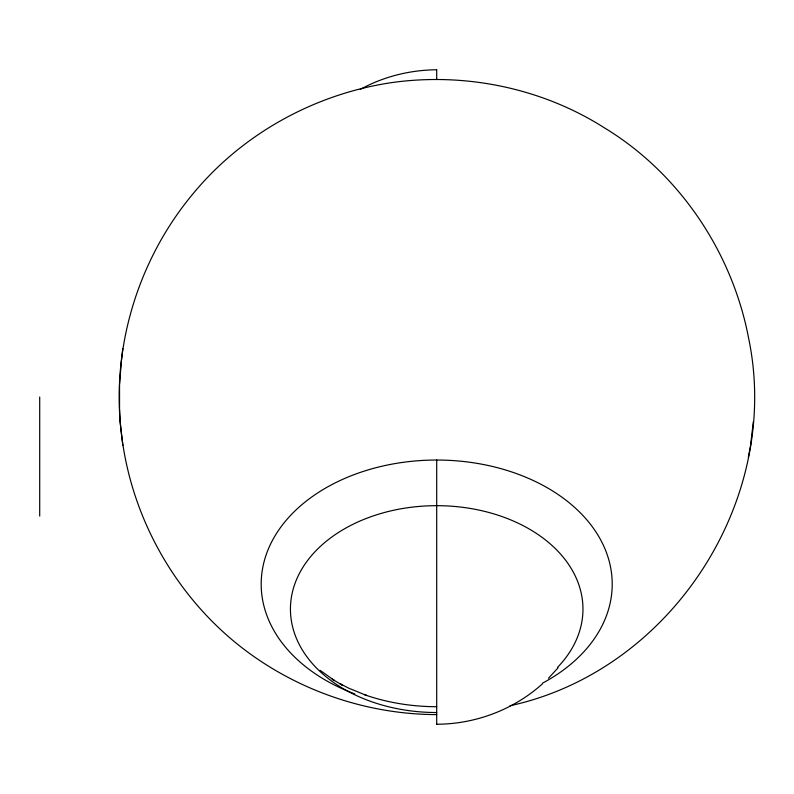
<?xml version="1.0" encoding="UTF-8"?>
<svg xmlns="http://www.w3.org/2000/svg" width="794" height="794" viewBox="0 0 794 794"><rect width="100%" height="100%" fill="white"/><g stroke="black" fill="none" stroke-linecap="round" stroke-linejoin="round"><path stroke-width="1.19" d="M119.547 385.04L119.547 408.96M119.576 384.663L121.383 360.833M509.917 705.767C671.119 670.791 782.308 500.071 748.663 338.413C732.326 252.383 679.525 173.4 604.403 127.834C541.667 87.886 464.292 72.095 390.797 82.745C314.761 94.178 243.143 133.511 193.915 192.714C138.424 258.507 110.892 347.583 121.383 433.196C130.544 514.115 172.268 590.567 235.153 642.316C291.487 688.487 363.851 714.451 436.7 714.6M121.462 360.426L122.812 348.606M753.337 421.664L750.479 446.139L748.305 457.304M558.023 667.873L548.446 678.255M542.441 683.823C513.718 709.707 475.328 724.168 436.7 724.227M360.258 89.414C383.571 76.552 410.111 69.981 436.7 69.773M436.7 706.72C412.334 706.66 387.938 702.839 364.893 694.869L366.58 695.465L348.844 688.229L340.08 683.793L342.274 685.073L332.15 679.188L334.522 680.567L320.151 670.374M122.812 445.394L120.033 421.286L119.576 409.337M436.7 69.793L436.7 79.331M436.7 460.004L436.7 724.207M39.7 397L39.7 516.1M354.799 693.916A175.514 124.112 0 0 1 295.021 510.889A175.514 124.112 0 0 1 559.8 495.684A175.514 124.112 0 0 1 542.57 683.138M436.69 712.526A146.265 103.428 0 0 1 293.323 588.652A146.265 103.428 0 0 1 493.392 513.758A146.265 103.428 0 0 1 557.656 667.248"/></g></svg>
